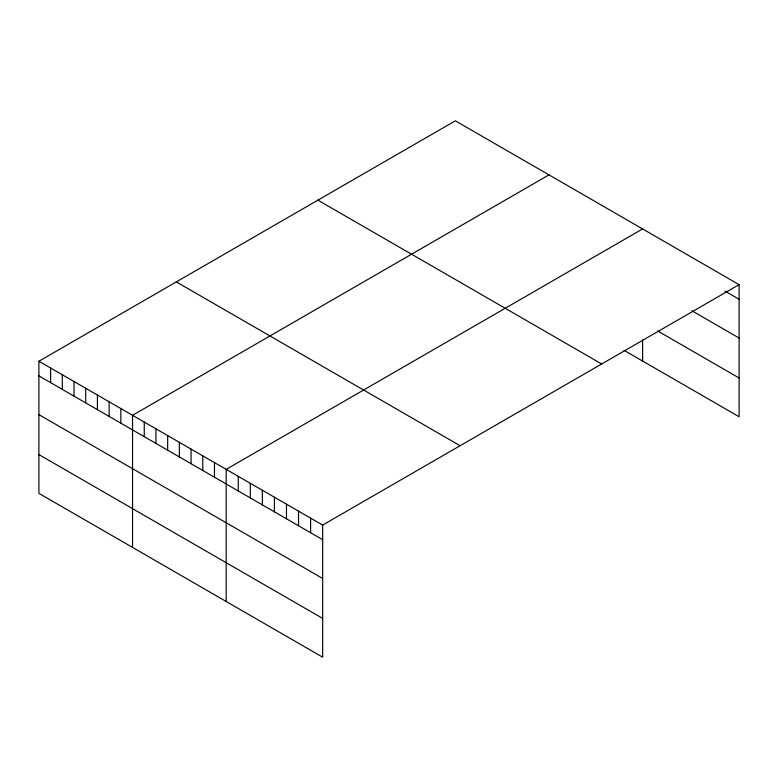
<?xml version="1.0" encoding="UTF-8"?>
<svg xmlns="http://www.w3.org/2000/svg" width="778" height="778" viewBox="0 0 778 778"><rect width="100%" height="100%" fill="white"/><g stroke="black" fill="none" stroke-linecap="round" stroke-linejoin="round"><path stroke-width="1.17" d="M38.9 361.245L322.666 525.072L322.666 657.186L38.9 493.359L38.9 361.245L455.334 120.814L739.1 284.641L739.1 416.755L624.092 350.353M548.976 174.875L132.542 415.306L132.542 547.42M642.618 228.936L226.184 469.367L226.184 601.482M322.666 525.072L739.1 284.641M725.028 291.137L739.1 299.267M691.866 310.762L739.1 338.041M657.692 330.99L739.1 377.982M317.91 200.15L601.676 363.978M176.324 281.899L460.09 445.726M38.9 375.862L322.666 539.689M38.9 414.635L322.666 578.462M38.9 454.585L322.666 618.413M642.618 339.908L642.618 361.06M310.597 518.109L310.597 532.726M298.538 511.146L298.538 525.763M286.479 504.183L286.479 518.8M274.42 497.22L274.42 511.836M262.361 490.257L262.361 504.873M250.302 483.294L250.302 497.92M238.243 476.331L238.243 490.957M214.475 462.609L214.475 477.235M202.776 455.85L202.776 470.476M191.067 449.091L191.067 463.717M179.358 442.332L179.358 456.958M167.659 435.573L167.659 450.199M155.95 428.824L155.95 443.441M144.251 422.065L144.251 436.682M120.833 408.547L120.833 423.164M109.134 401.788L109.134 416.415M97.425 395.029L97.425 409.656M85.716 388.271L85.716 402.897M74.017 381.512L74.017 396.138M62.308 374.753L62.308 389.379M50.609 367.994L50.609 382.62"/></g></svg>
